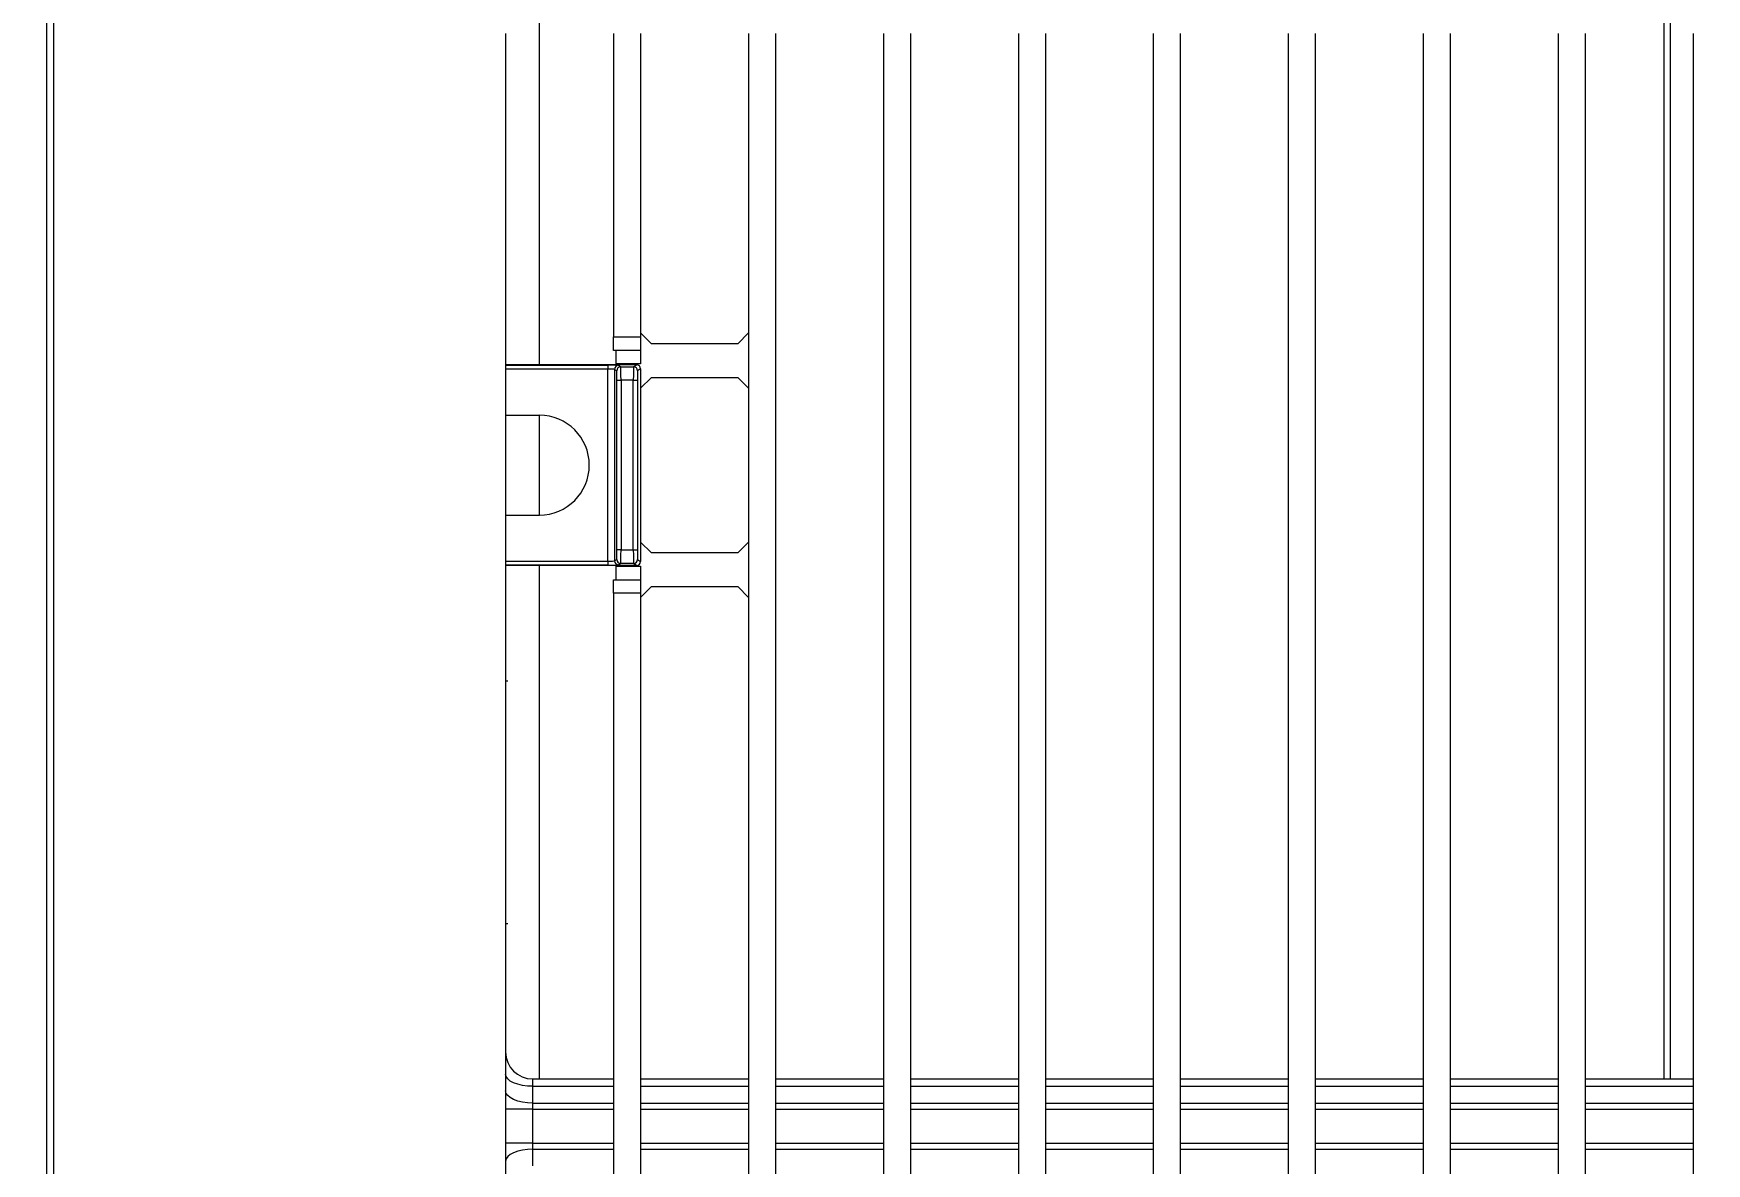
# Model space of a CAD drawing. Header units: metres. Extents: x -101133.8 to -101066.7, y -24899.3 to -24824.7.
# Drawn here: x -101103.0335 to -101102.9095, y -24833.5643 to -24833.4805 of the extents above; entities that cross this region are included whole.
import ezdxf

# ---------------------------------------------------------------- set-up
doc = ezdxf.new("R2010")
doc.units = ezdxf.units.M
doc.header["$LTSCALE"] = 0.2
doc.header["$PDSIZE"] = -5
doc.layers.add('CMT-COTATION DIVERS', color=1, linetype='Continuous')
doc.layers.add('CMT-CVC-MATERIEL', color=30, linetype='Continuous')
doc.styles.get("Standard").update_dxf_attribs({"font": 'arial.ttf'})
doc.dimstyles.get("Standard").update_dxf_attribs({"dimtxt": 0.18, "dimasz": 0.18, "dimexe": 0.18, "dimexo": 0.0625, "dimgap": 0.09, "dimtad": 0, "dimtih": 1, "dimtoh": 1, "dimdec": 4, "dimzin": 0, "dimdsep": 46, "dimtxsty": 'Standard', "dimcen": 0.09, "dimadec": 0, "dimazin": 0, "dimtfac": 1, "dimtdec": 4, "dimtofl": 0, "dimtmove": 0, "dimatfit": 3, "dimfxl": 1, "dimtolj": 1, "dimtzin": 0, "dimarcsym": 0})

# ---------------------------------------------------------------- blocks, each defined once
blk = doc.blocks.new('Cassette 600x600')
at = {"linetype": 'Continuous', "lineweight": 13}
for p, q in [((-20465.93, 461.01), (-20095.53, 461.01)), ((-20095.53, 460.51), (-20465.93, 460.51)), ((-20143.73, 427.01), (-20417.73, 427.01)), ((-20227.16, 426.97), (-20227.34, 427.01)), ((-20226.99, 426.85), (-20227.16, 426.97)), ((-20226.84, 426.67), (-20226.99, 426.85)), ((-20226.7, 426.42), (-20226.84, 426.67)), ((-20225.99, 425.01), (-20225.99, 427.01)), ((-20223.47, 425.01), (-20223.47, 427.01)), ((-20222.76, 426.42), (-20222.62, 426.67)), ((-20222.62, 426.67), (-20222.47, 426.85)), ((-20222.47, 426.85), (-20222.3, 426.97)), ((-20222.3, 426.97), (-20222.12, 427.01)), ((-20221.52, 426.42), (-20221.39, 426.67)), ((-20221.39, 426.67), (-20221.23, 426.85)), ((-20221.23, 426.85), (-20221.06, 426.97)), ((-20221.06, 426.97), (-20220.89, 427.01)), ((-20209.73, 426.85), (-20209.73, 427.01)), ((-20191.73, 427.01), (-20191.73, 426.85)), ((-20183.17, 417.31), (-20183.17, 427.01)), ((-20183.14, 419.44), (-20183.14, 427.01)), ((-20182.84, 427.01), (-20182.84, 419.44)), ((-20179.43, 427.01), (-20179.43, 424.51)), ((-20172.03, 427.01), (-20172.03, 424.51)), ((-20168.62, 419.44), (-20168.62, 427.01)), ((-20168.32, 427.01), (-20168.32, 419.44)), ((-20168.29, 417.31), (-20168.29, 427.01)), ((-20226.59, 426.12), (-20226.7, 426.42)), ((-20226.51, 425.77), (-20226.59, 426.12)), ((-20226.46, 425.4), (-20226.51, 425.77)), ((-20226.44, 425.01), (-20226.46, 425.4)), ((-20223.02, 425.01), (-20223, 425.4)), ((-20223, 425.4), (-20222.95, 425.77)), ((-20222.95, 425.77), (-20222.87, 426.12)), ((-20222.87, 426.12), (-20222.76, 426.42)), ((-20221.78, 425.01), (-20221.77, 425.4)), ((-20221.77, 425.4), (-20221.71, 425.77)), ((-20221.71, 425.77), (-20221.63, 426.12)), ((-20221.63, 426.12), (-20221.52, 426.42)), ((-20226.44, 425.01), (-20227.68, 425.01)), ((-20225.99, 425.01), (-20226.44, 425.01)), ((-20226.44, 425.01), (-20226.44, 419.01)), ((-20223.47, 425.01), (-20225.99, 425.01)), ((-20225.99, 425.01), (-20225.99, 419.01)), ((-20223.02, 425.01), (-20223.47, 425.01)), ((-20223.47, 425.01), (-20223.47, 419.01)), ((-20221.78, 425.01), (-20223.02, 425.01)), ((-20223.02, 425.01), (-20223.02, 419.01)), ((-20221.23, 425.01), (-20221.78, 425.01)), ((-20221.78, 425.01), (-20221.78, 419.01)), ((-20221.23, 425.01), (-20221.23, 419.01)), ((-20221.23, 424.51), (-20183.17, 424.51)), ((-20179.43, 424.51), (-20172.03, 424.51)), ((-20168.29, 424.51), (-20113.23, 424.51)), ((-20182.84, 419.44), (-20183.14, 419.44)), ((-20182.84, 419.44), (-20168.62, 419.44)), ((-20168.32, 419.44), (-20168.62, 419.44)), ((-20185.23, 419.01), (-20376.23, 419.01)), ((-20185.23, 417.01), (-20185.23, 419.01)), ((-20185.23, 419.01), (-20184.23, 419.01)), ((-20184.23, 419.01), (-20184.23, 417.01)), ((-20184.23, 418.81), (-20183.23, 418.81)), ((-20183.23, 418.81), (-20183.23, 417.01)), ((-20183.23, 418.81), (-20183.17, 418.81)), ((-20183.02, 418.48), (-20183.13, 418.64)), ((-20183.02, 417.53), (-20183.02, 418.48)), ((-20182.83, 418.94), (-20182.72, 418.78)), ((-20168.63, 418.94), (-20182.83, 418.94)), ((-20182.02, 418.76), (-20169.44, 418.76)), ((-20182.02, 418.46), (-20182.02, 418.76)), ((-20169.44, 418.46), (-20182.02, 418.46)), ((-20182.02, 418.46), (-20182.02, 417.55)), ((-20169.44, 418.76), (-20169.44, 418.46)), ((-20169.44, 417.55), (-20169.44, 418.46)), ((-20168.74, 418.78), (-20168.63, 418.94)), ((-20168.33, 418.64), (-20168.44, 418.48)), ((-20168.44, 418.48), (-20168.44, 417.53)), ((-20168.23, 417.01), (-20168.23, 418.81)), ((-20168.23, 418.81), (-20167.23, 418.81)), ((-20167.23, 417.01), (-20167.23, 419.01)), ((-20167.23, 419.01), (-20166.23, 419.01)), ((-20166.23, 419.01), (-20166.23, 417.01)), ((-20143.73, 419.01), (-20166.23, 419.01)), ((-20185.23, 417.01), (-20376.23, 417.01)), ((-20226.44, 417.01), (-20226.44, 409.01)), ((-20225.99, 417.01), (-20225.99, 409.01)), ((-20223.47, 417.01), (-20223.47, 409.01)), ((-20223.02, 417.01), (-20223.02, 409.01)), ((-20221.78, 417.01), (-20221.78, 409.01)), ((-20221.23, 417.01), (-20221.23, 409.01)), ((-20185.53, 417.01), (-20184.73, 416.21)), ((-20184.23, 417.01), (-20185.23, 417.01)), ((-20183.23, 417.01), (-20184.23, 417.01)), ((-20183.17, 417.31), (-20183.02, 417.53)), ((-20182.72, 417.23), (-20182.87, 417.01)), ((-20168.59, 417.01), (-20182.87, 417.01)), ((-20182.23, 416.21), (-20181.43, 417.01)), ((-20182.02, 417.55), (-20182.02, 417.25)), ((-20182.02, 417.55), (-20169.44, 417.55)), ((-20169.44, 417.25), (-20182.02, 417.25)), ((-20170.03, 417.01), (-20169.23, 416.21)), ((-20169.44, 417.55), (-20169.44, 417.25)), ((-20168.59, 417.01), (-20168.74, 417.23)), ((-20168.44, 417.53), (-20168.29, 417.31)), ((-20167.23, 417.01), (-20168.23, 417.01)), ((-20166.23, 417.01), (-20167.23, 417.01)), ((-20166.73, 416.21), (-20165.93, 417.01)), ((-20143.73, 417.01), (-20166.23, 417.01)), ((-20184.73, 416.21), (-20184.73, 409.81)), ((-20182.23, 409.81), (-20182.23, 416.21)), ((-20169.23, 416.21), (-20169.23, 409.81)), ((-20166.73, 409.81), (-20166.73, 416.21)), ((-20184.73, 409.81), (-20185.53, 409.01)), ((-20181.43, 409.01), (-20182.23, 409.81)), ((-20169.23, 409.81), (-20170.03, 409.01)), ((-20165.93, 409.01), (-20166.73, 409.81)), ((-20143.73, 409.01), (-20417.73, 409.01)), ((-20143.73, 407.01), (-20417.73, 407.01)), ((-20226.44, 407.01), (-20226.44, 399.01)), ((-20225.99, 407.01), (-20225.99, 399.01)), ((-20223.47, 407.01), (-20223.47, 399.01)), ((-20223.02, 407.01), (-20223.02, 399.01)), ((-20221.78, 407.01), (-20221.78, 399.01)), ((-20221.23, 407.01), (-20221.23, 399.01)), ((-20143.73, 399.01), (-20417.73, 399.01)), ((-20143.73, 397.01), (-20417.73, 397.01)), ((-20226.44, 397.01), (-20226.44, 389.01)), ((-20225.99, 397.01), (-20225.99, 389.01)), ((-20223.47, 397.01), (-20223.47, 389.01)), ((-20223.02, 397.01), (-20223.02, 389.01)), ((-20221.78, 397.01), (-20221.78, 389.01)), ((-20221.23, 397.01), (-20221.23, 389.01)), ((-20143.73, 389.01), (-20417.73, 389.01)), ((-20143.73, 387.01), (-20417.73, 387.01)), ((-20226.44, 387.01), (-20226.44, 379.01)), ((-20225.99, 387.01), (-20225.99, 379.01)), ((-20223.47, 387.01), (-20223.47, 379.01)), ((-20223.02, 387.01), (-20223.02, 379.01)), ((-20221.78, 387.01), (-20221.78, 379.01)), ((-20221.23, 387.01), (-20221.23, 379.01)), ((-20143.73, 379.01), (-20417.73, 379.01)), ((-20143.73, 377.01), (-20417.73, 377.01)), ((-20226.44, 377.01), (-20226.44, 369.01)), ((-20225.99, 377.01), (-20225.99, 369.01)), ((-20223.47, 377.01), (-20223.47, 369.01)), ((-20223.02, 377.01), (-20223.02, 369.01)), ((-20221.78, 377.01), (-20221.78, 369.01)), ((-20221.23, 377.01), (-20221.23, 369.01)), ((-20143.73, 369.01), (-20417.73, 369.01)), ((-20143.73, 367.01), (-20417.73, 367.01)), ((-20226.44, 367.01), (-20226.44, 359.01)), ((-20225.99, 367.01), (-20225.99, 359.01)), ((-20223.47, 367.01), (-20223.47, 359.01)), ((-20223.02, 367.01), (-20223.02, 359.01)), ((-20221.78, 367.01), (-20221.78, 359.01)), ((-20221.23, 367.01), (-20221.23, 359.01)), ((-20143.73, 359.01), (-20417.73, 359.01)), ((-20143.73, 357.01), (-20417.73, 357.01)), ((-20226.44, 357.01), (-20226.44, 349.01)), ((-20225.99, 357.01), (-20225.99, 349.01)), ((-20223.47, 357.01), (-20223.47, 349.01)), ((-20223.02, 357.01), (-20223.02, 349.01)), ((-20221.78, 357.01), (-20221.78, 349.01)), ((-20221.23, 357.01), (-20221.23, 349.01)), ((-20143.73, 349.01), (-20417.73, 349.01)), ((-20143.73, 347.01), (-20417.73, 347.01)), ((-20226.44, 347.01), (-20226.44, 339.01)), ((-20225.99, 347.01), (-20225.99, 339.01)), ((-20223.47, 347.01), (-20223.47, 339.01)), ((-20223.02, 347.01), (-20223.02, 339.01)), ((-20221.78, 347.01), (-20221.78, 339.01)), ((-20221.23, 347.01), (-20221.23, 339.01)), ((-20117.73, 341.16), (-20221.23, 341.16)), ((-20117.73, 340.7), (-20221.23, 340.7)), ((-20143.73, 339.01), (-20417.73, 339.01))]:
    blk.add_line(p, q, dxfattribs=at)
for centre, radius, start, end in [((-20219.23, 425.01), 2, 90, 180), ((-20175.73, 424.51), 3.7, 180, 0), ((-20182.83, 418.64), 0.3, 90.0261, 179.9625), ((-20182.72, 418.48), 0.3, 90.0239, 179.9662), ((-20168.74, 418.48), 0.3, 0.0338, 89.9761), ((-20168.63, 418.64), 0.3, 0.0375, 89.9739), ((-20182.72, 417.53), 0.3, 180.0367, 269.9761), ((-20168.74, 417.53), 0.3, 270.0239, 359.9633)]:
    blk.add_arc(centre, radius, start, end, dxfattribs=at)
for centre, major_axis, ratio, start_param, end_param in [((-20183.13, 419.44), (0, 0.8), 0.017455, 1.570796, 3.115413), ((-20182.83, 419.44), (0, 0.5), 0.027928, 1.570796, 3.115413), ((-20168.63, 419.44), (0, 0.5), 0.027928, 3.167773, 4.712389), ((-20168.33, 419.44), (0, 0.8), 0.017455, 3.167773, 4.712389), ((-20182.02, 418.48), (1, 0), 0.01833, 3.159046, 4.712389), ((-20182.02, 418.78), (0.7, 0), 0.026186, 3.159046, 4.712389), ((-20169.44, 418.78), (0.7, 0), 0.026186, 4.712389, 6.265732), ((-20169.44, 418.48), (1, 0), 0.01833, 4.712389, 6.265732), ((-20182.87, 417.31), (-0.166, -0.25), 0.999505, 5.300561, 6.870901), ((-20182.02, 417.53), (1, 0), 0.01833, 1.570796, 3.124139), ((-20182.02, 417.23), (0.7, 0), 0.026186, 1.570796, 3.124139), ((-20169.44, 417.53), (1, 0), 0.01833, 0.017453, 1.570796), ((-20169.44, 417.23), (0.7, 0), 0.026186, 0.017453, 1.570796), ((-20168.59, 417.31), (0.166, -0.25), 0.999505, 5.69547, 7.265809)]:
    blk.add_ellipse(centre, major_axis=major_axis, ratio=ratio, start_param=start_param, end_param=end_param, dxfattribs=at)
blk = doc.blocks.new('COT-45')
at = {"color": 0}
for p, q in [((0, -1), (0, 1)), ((-1, 0), (1, 0))]:
    blk.add_line(p, q, dxfattribs=at)
at = {"color": 0, "const_width": 0.4}
blk.add_lwpolyline([(-0.4419, -0.4419), (0.4419, 0.4419)], dxfattribs=at)
blk = doc.blocks.new('*D87')
at = {"layer": 'CMT-COTATION DIVERS', "color": 0, "lineweight": -2}
for p, q in [((-101106.43591, -24831.69678), (-101106.43591, -24834.83079)), ((-101102.46909, -24834.01305), (-101102.46909, -24834.83079)), ((-101106.41091, -24834.78079), (-101102.49409, -24834.78079))]:
    blk.add_line(p, q, dxfattribs=at)
at = {"layer": 'Defpoints', "color": 0, "lineweight": 15}
for p in [(-101106.43591, -24831.66678), (-101102.46909, -24833.98305), (-101102.46909, -24834.78079)]:
    blk.add_point(p, dxfattribs=at)
at = {"layer": 'CMT-COTATION DIVERS', "color": 0, "lineweight": -2, "xscale": 0.025, "yscale": 0.025, "zscale": 0.025, "rotation": 180}
blk.add_blockref('COT-45', (-101106.43591, -24834.78079), dxfattribs=at)
at = {"layer": 'CMT-COTATION DIVERS', "color": 0, "lineweight": -2, "xscale": 0.025, "yscale": 0.025, "zscale": 0.025}
blk.add_blockref('COT-45', (-101102.46909, -24834.78079), dxfattribs=at)
at = {"layer": 'CMT-COTATION DIVERS', "color": 0, "lineweight": 15, "insert": (-101104.4525, -24834.70497), "char_height": 0.075, "attachment_point": 5}
blk.add_mtext('\\A1;397', dxfattribs=at)

msp = doc.modelspace()

# ---------------------------------------------------------------- block references
at = {"layer": 'CMT-CVC-MATERIEL', "xscale": 0.001, "yscale": 0.001, "zscale": 0.001, "rotation": 90}
msp.add_blockref('Cassette 600x600', (-101102.57148, -24813.3368), dxfattribs=at)

# ---------------------------------------------------------------- dimensions: what is measured, and where the dimension line sits
at = {"layer": 'CMT-COTATION DIVERS', "lineweight": 15}
dim = msp.add_linear_dim(base=(-101102.46909, -24834.78079), p1=(-101106.43591, -24831.66678), p2=(-101102.46909, -24833.98305), dimstyle='Standard', override={"dimscale": 0.05, "dimtxt": 1.5, "dimasz": 0.5, "dimexe": 1, "dimexo": 0.6, "dimgap": 0.75, "dimtad": 1, "dimtih": 0, "dimtoh": 0, "dimdec": 0, "dimlfac": 100, "dimblk": 'COT-45', "dimcen": 0, "dimadec": 2, "dimazin": 2, "dimtdec": 2, "dimtix": 1, "dimtmove": 1, "dimfrac": 1}, dxfattribs=at)
dim.commit()
dim.dimension.update_dxf_attribs({"geometry": '*D87', "text_midpoint": (-101104.4525, -24834.70497)})

doc.saveas('drawing.dxf')
